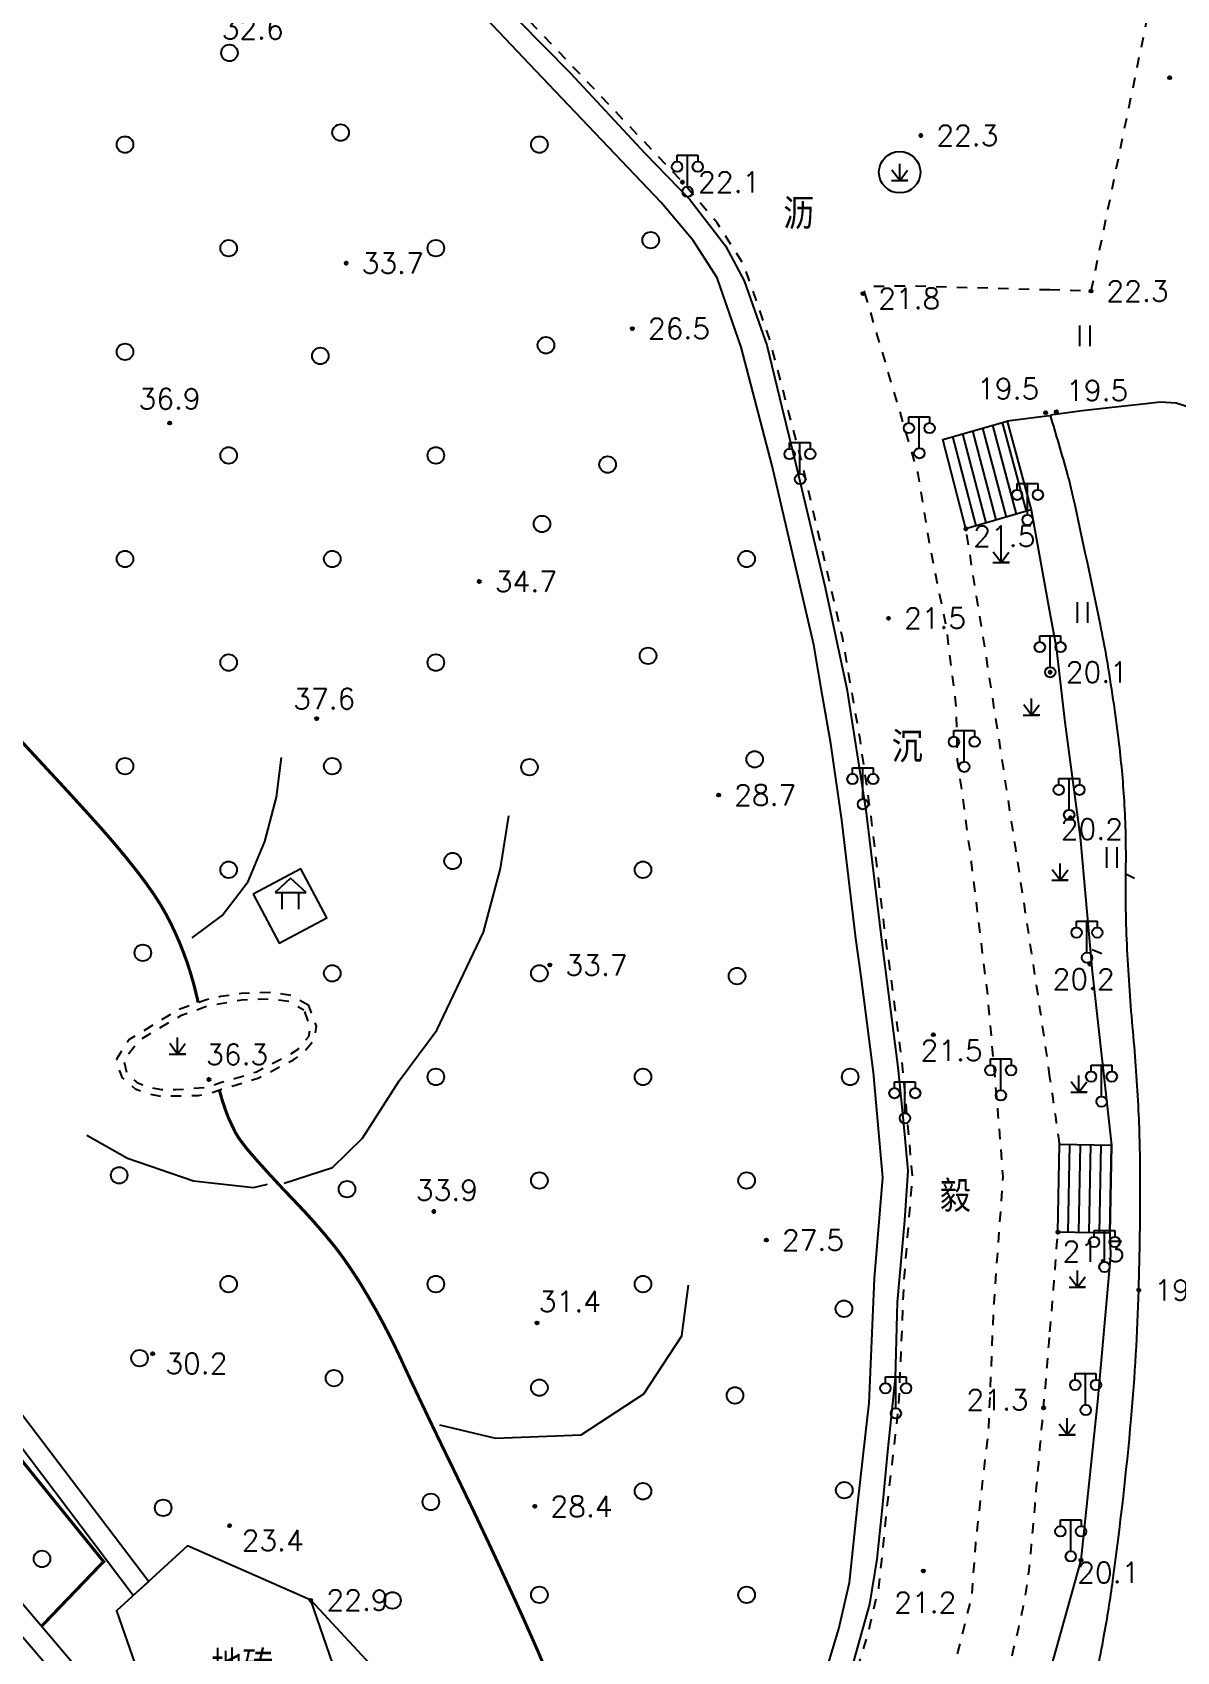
# Model space of a CAD drawing. Extents: x 115374 to 116875, y 149866 to 152432.
# Drawn here: x 115901.8 to 116012.2, y 151056.1 to 151212.5 of the extents above; entities that cross this region are included whole.
import ezdxf
from ezdxf.enums import TextEntityAlignment as Align

# ---------------------------------------------------------------- set-up
doc = ezdxf.new("R2010")
doc.units = 0
doc.header["$MEASUREMENT"] = 0
doc.header["$PDMODE"] = 32
doc.header["$PDSIZE"] = 0.3
doc.linetypes.add('X3', pattern=[5, 4, -1])
doc.linetypes.add('X6', pattern=[2, 1, -1])
doc.layers.get('0').update_dxf_attribs({"linetype": 'CONTINUOUS'})
for name, color, linetype in [('BOUND', 7, 'CONTINUOUS'), ('DLDW', 14, 'CONTINUOUS'), ('DLSS', 5, 'CONTINUOUS'), ('DMTZ', 5, 'CONTINUOUS'), ('GCD', 1, 'CONTINUOUS'), ('SXSS', 5, 'CONTINUOUS'), ('YZH', 2, 'CONTINUOUS'), ('ZBTZ', 5, 'CONTINUOUS')]:
    doc.layers.add(name, color=color, linetype=linetype)
doc.styles.add('HZ', font='rs.shx', dxfattribs={"bigfont": 'hztxt.shx'})
doc.linetypes.add('X33', pattern='A,2,[150,symbolx.shx,S=1,R=0,X=0,Y=1],1e-11', length=2)
doc.linetypes.add('X34', pattern='A,2,[150,symbolx.shx,S=1,R=0,X=0,Y=0],1e-11', length=2)
doc.linetypes.add('X35', pattern='A,2,[4,symbolt.shx,S=1,R=0,X=0,Y=0],2,[28,symbolt.shx,S=1,R=0,X=0,Y=0],1e-11', length=4)
doc.linetypes.add('X36', pattern='A,2,[4,symbolt.shx,S=1,R=180,X=0,Y=0],2,[28,symbolt.shx,S=1,R=180,X=0,Y=0],1e-11', length=4)
doc.linetypes.add('X4', pattern='A,0,-1e-09,[149,symbolx.shx,S=0.15,R=0,X=0,Y=0],-1.6', length=1.6)
doc.linetypes.add('X49', pattern='A,0,[5,symbolt.shx,S=1,R=0,X=0,Y=0],-10', length=10)

# ---------------------------------------------------------------- blocks, each defined once
blk = doc.blocks.new('GC124')
for p, q in [((0, -0.8), (-0.75, 0.2)), ((0, -0.8), (0, 0.8)), ((0, -0.8), (0.75, 0.2)), ((-0.8, -0.8), (0.75, -0.8)), ((0.8, -0.8), (0, -0.8))]:
    blk.add_line(p, q)
blk = doc.blocks.new('GC122')
blk.add_circle((0, 0), 0.8)
blk = doc.blocks.new('GC097')
for p, q in [((-1, 2.92), (-1, 3.52)), ((-1, 3.52), (1, 3.52)), ((0, 0.52), (0, 3.52)), ((1, 3.52), (1, 2.92))]:
    blk.add_line(p, q)
for centre in [(-1, 2.42), (1, 2.42), (0.01, 0)]:
    blk.add_circle(centre, 0.5)
blk = doc.blocks.new('GC100')
for p, q in [((0.01, 3), (-1.49, 1.6)), ((-1.49, 1.6), (1.51, 1.6)), ((-0.79, 0), (-0.79, 1.6)), ((1.51, 1.6), (0.01, 3)), ((0.81, 0), (0.81, 1.6))]:
    blk.add_line(p, q)
blk = doc.blocks.new('GC121')
for p, q in [((-0.5, -0.64), (-0.5, 1.36)), ((-0.5, -0.64), (-0.5, 0.86)), ((0.5, -0.64), (0.5, 1.36))]:
    blk.add_line(p, q)

msp = doc.modelspace()

# ---------------------------------------------------------------- linework, layer by layer
at = {"layer": 'BOUND', "linetype": 'Continuous', "flags": 128}
for points, elevation in [([(115998.17, 151166.36), (115991.88, 151164.53), (115989.66, 151173.16), (115995.85, 151174.93)], 19.55), ([(116005.79, 151096.53), (116000.77, 151096.63), (116000.93, 151105.13), (116005.95, 151105.04)], 21.41)]:
    msp.add_lwpolyline(points, close=True, dxfattribs=dict(at, elevation=elevation))
at = {"layer": 'DLDW', "linetype": 'Continuous', "elevation": 40.27, "flags": 128}
msp.add_lwpolyline([(115923.08, 151129.26), (115925.59, 151124.53), (115930.2, 151126.99), (115927.69, 151131.71), (115923.08, 151129.26)], dxfattribs=at)
at = {"layer": 'DLDW', "linetype": 'Continuous', "flags": 128}
msp.add_lwpolyline([(115932.89, 151048.81), (115928.65, 151061.1), (115916.74, 151066.35), (115909.89, 151060.08), (115914.15, 151047.79), (115926.1, 151042.46)], close=True, dxfattribs=at)
at = {"layer": 'DLSS', "linetype": 'X3', "const_width": 0.3, "flags": 128}
for points in [[(115917.78, 151118.79), (115917.57, 151119.66), (115917.32, 151120.66), (115917.03, 151121.65), (115916.72, 151122.62), (115916.37, 151123.58), (115916, 151124.52), (115915.59, 151125.46), (115915.16, 151126.37), (115914.69, 151127.28), (115914.15, 151128.22), (115913.49, 151129.25), (115912.7, 151130.37), (115911.79, 151131.57), (115910.76, 151132.86), (115909.6, 151134.25), (115908.33, 151135.71), (115906.92, 151137.27), (115905.51, 151138.82), (115904.19, 151140.25), (115902.96, 151141.58), (115901.83, 151142.8), (115900.8, 151143.92), (115899.86, 151144.92), (115899.01, 151145.81), (115898.26, 151146.6), (115896.83, 151148.03), (115895.37, 151149.39), (115893.86, 151150.68), (115892.32, 151151.91), (115890.79, 151153.08), (115889.33, 151154.21), (115887.94, 151155.29), (115886.62, 151156.33), (115885.32, 151157.41), (115883.99, 151158.59), (115882.62, 151159.88), (115881.22, 151161.29), (115879.84, 151162.72), (115878.55, 151164.12), (115877.34, 151165.46), (115876.21, 151166.76), (115875.19, 151168.02), (115874.31, 151169.24), (115873.55, 151170.43), (115872.93, 151171.58), (115872.36, 151172.78), (115871.78, 151174.08), (115871.19, 151175.51), (115870.88, 151176.26), (115870.57, 151177.05), (115870.26, 151177.84), (115869.94, 151178.64), (115869.62, 151179.44), (115869.29, 151180.24), (115868.96, 151181.04), (115868.63, 151181.84), (115868.29, 151182.63), (115867.94, 151183.43), (115867.59, 151184.21), (115866.88, 151185.64), (115866.14, 151186.91), (115865.38, 151188.02), (115864.19, 151189.55), (115863.34, 151190.78), (115862.45, 151192.2), (115861.98, 151192.98), (115861.5, 151193.81), (115861.04, 151194.65), (115860.6, 151195.46), (115860.2, 151196.24), (115859.5, 151197.7), (115858.93, 151199.04), (115858.48, 151200.28), (115858.07, 151201.53), (115857.69, 151202.81), (115857.32, 151204.13), (115856.94, 151205.5), (115856.66, 151206.29), (115856.29, 151207.16), (115855.85, 151208.1), (115855.34, 151209.12), (115854.74, 151210.21), (115854.07, 151211.39), (115853.32, 151212.64), (115852.54, 151213.9), (115851.78, 151215.13), (115851.05, 151216.32), (115850.34, 151217.46), (115849.66, 151218.56), (115848.99, 151219.62), (115848.35, 151220.64), (115847.73, 151221.62), (115847.14, 151222.56), (115846.57, 151223.47), (115846.03, 151224.35), (115845.52, 151225.2), (115845.04, 151226.03), (115844.58, 151226.82), (115843.75, 151228.31), (115843.32, 151229.08), (115842.81, 151229.97), (115842.2, 151230.97), (115841.51, 151232.08), (115840.73, 151233.3), (115839.86, 151234.64), (115838.9, 151236.08), (115837.86, 151237.64), (115836.79, 151239.22), (115835.76, 151240.71), (115834.77, 151242.11), (115833.83, 151243.43), (115832.92, 151244.67), (115832.05, 151245.82), (115831.22, 151246.88), (115830.44, 151247.86), (115829.66, 151248.8), (115828.87, 151249.74), (115828.06, 151250.68), (115827.24, 151251.63), (115826.39, 151252.57), (115825.53, 151253.52), (115824.66, 151254.47), (115823.77, 151255.42), (115822.89, 151256.36), (115822.05, 151257.26), (115821.26, 151258.13), (115820.52, 151258.96), (115819.82, 151259.76), (115818.55, 151261.24), (115817.4, 151262.68), (115816.74, 151263.55), (115816.01, 151264.56), (115815.2, 151265.7), (115814.32, 151266.98), (115813.36, 151268.39), (115812.32, 151269.93), (115811.21, 151271.61), (115810.11, 151273.3), (115809.11, 151274.9), (115808.21, 151276.4), (115807.41, 151277.8), (115806.7, 151279.11), (115806.1, 151280.32), (115805.6, 151281.43), (115805.19, 151282.44), (115804.86, 151283.43), (115804.56, 151284.45), (115804.3, 151285.52), (115804.08, 151286.62), (115803.9, 151287.77), (115803.76, 151288.95), (115803.66, 151290.18), (115803.59, 151291.44), (115803.5, 151292.74), (115803.33, 151294.06), (115803.06, 151295.4), (115802.71, 151296.77), (115802.26, 151298.15), (115801.73, 151299.56), (115801.11, 151301), (115800.4, 151302.46), (115799.61, 151303.96), (115798.77, 151305.54), (115797.85, 151307.2), (115796.88, 151308.94), (115795.84, 151310.75), (115794.73, 151312.64), (115793.56, 151314.61), (115792.33, 151316.65), (115791.13, 151318.68), (115790.06, 151320.62), (115789.12, 151322.46), (115788.3, 151324.2), (115787.61, 151325.86), (115787.04, 151327.41), (115786.61, 151328.87), (115786.3, 151330.24), (115786.05, 151331.53), (115785.8, 151332.79), (115785.54, 151334), (115785.28, 151335.18), (115785, 151336.32), (115784.73, 151337.41), (115784.45, 151338.47), (115784.16, 151339.48), (115783.83, 151340.47), (115783.44, 151341.44), (115782.97, 151342.4), (115782.43, 151343.35), (115781.82, 151344.29), (115781.14, 151345.21), (115780.39, 151346.12), (115779.56, 151347.01), (115778.72, 151347.87), (115777.17, 151349.36), (115775.78, 151350.57), (115774.54, 151351.49), (115772.92, 151352.57), (115771.87, 151353.51), (115770.83, 151354.65), (115769.8, 151356), (115769.23, 151356.81), (115768.54, 151357.78), (115767.74, 151358.93), (115766.81, 151360.24), (115765.77, 151361.72), (115764.6, 151363.37), (115763.32, 151365.19), (115761.92, 151367.18)], [(115892.38, 151113.13), (115893.85, 151100.01), (115894.73, 151091.63), (115896.05, 151082.37), (115896.87, 151079.42), (115901.56, 151073.58), (115908.64, 151064.83), (115902.65, 151058.59)], [(115963.28, 151025.8), (115962.89, 151026.6), (115962.43, 151027.57), (115961.74, 151029.01), (115961.25, 151030.07), (115960.78, 151031.13), (115960.44, 151031.89), (115960.04, 151032.82), (115959.57, 151033.9), (115959.04, 151035.14), (115958.44, 151036.54), (115957.81, 151038.01), (115957.21, 151039.45), (115956.63, 151040.87), (115956.06, 151042.27), (115955.52, 151043.64), (115955, 151044.99), (115954.49, 151046.31), (115954.01, 151047.61), (115953.52, 151048.93), (115953, 151050.28), (115952.44, 151051.69), (115951.85, 151053.13), (115951.22, 151054.63), (115950.57, 151056.17), (115949.87, 151057.75), (115949.15, 151059.38), (115948.39, 151061.05), (115947.61, 151062.75), (115946.81, 151064.49), (115945.99, 151066.25), (115945.14, 151068.05), (115944.27, 151069.89), (115943.37, 151071.75), (115942.46, 151073.65), (115941.56, 151075.49), (115940.75, 151077.17), (115940.01, 151078.71), (115939.35, 151080.1), (115938.76, 151081.34), (115938.25, 151082.42), (115937.81, 151083.36), (115937.12, 151084.86), (115936.44, 151086.27), (115935.71, 151087.68), (115934.95, 151089.08), (115934.15, 151090.47), (115933.36, 151091.78), (115932.58, 151092.98), (115931.81, 151094.1), (115931.03, 151095.15), (115930.06, 151096.33), (115928.89, 151097.68), (115928.23, 151098.41), (115927.51, 151099.18), (115926.74, 151099.99), (115925.97, 151100.79), (115924.6, 151102.27), (115923.43, 151103.57), (115922.47, 151104.68), (115921.71, 151105.68), (115921.36, 151106.26), (115920.7, 151107.64), (115920.4, 151108.45), (115920.1, 151109.34), (115919.81, 151110.37)]]:
    msp.add_lwpolyline(points, dxfattribs=at)
at = {"layer": 'DLSS', "linetype": 'X6', "flags": 128}
for points in [[(115957.69, 151010.54), (115960.45, 151015.49), (115965.03, 151023.12), (115968.66, 151029.43), (115971.85, 151034.93), (115976.51, 151043.5), (115979.28, 151049.11), (115981.3, 151054.05), (115982.37, 151057.59), (115983.49, 151062.32), (115984.29, 151070.15), (115985.41, 151079.89), (115985.92, 151091.99), (115986.73, 151101.93), (115985.81, 151112.37), (115984.6, 151121.71), (115984.1, 151125.34), (115982.73, 151136.79), (115981.67, 151144.26), (115980.86, 151148.85), (115980, 151153.9), (115975.96, 151171.31), (115972.92, 151182.91), (115970.45, 151190.02), (115967.87, 151194.06), (115964.59, 151197.95), (115952.44, 151210.72), (115945.32, 151218.24), (115939.97, 151223.99), (115921.56, 151243.47), (115915.75, 151249.52), (115896.47, 151270.22), (115889.76, 151277.39), (115887.03, 151280.16), (115874.78, 151293.48)], [(115989.43, 151050.16), (115990.79, 151054.84), (115992.47, 151061.46), (115992.83, 151066.56), (115994.07, 151077.43), (115994.6, 151089.79), (115995.48, 151101.98), (115995.01, 151107.98), (115994.71, 151111.42), (115994, 151119.44), (115992.43, 151132.31), (115991.72, 151137.71), (115991.07, 151142.2), (115990.97, 151147.24), (115990.02, 151154.93), (115988.4, 151162.89), (115987.28, 151169.84), (115982.14, 151187.29)]]:
    msp.add_lwpolyline(points, dxfattribs=at)
for points, elevation in [([(116000, 151216.16), (116009.83, 151216.06), (116003.95, 151187.48), (116000, 151187.59)], 22.66), ([(116000, 151111.6), (115999.09, 151117.86), (115998.16, 151124.08), (115996.69, 151133.68), (115995.11, 151144.07), (115994.04, 151150.98), (115991.88, 151164.53)], 21.41), ([(115928.45, 151118.5), (115926.75, 151119.49), (115924.83, 151119.76), (115921.93, 151119.66), (115919.93, 151119.37), (115918.56, 151119.06), (115915.89, 151118.12), (115911.1, 151115.22), (115909.89, 151113.32), (115910.12, 151112.34), (115910.42, 151111.54), (115911.7, 151110.47), (115912.81, 151110.03), (115914.17, 151109.76), (115917.78, 151109.83), (115918.84, 151110), (115920.01, 151110.44), (115921.46, 151110.84), (115923.62, 151111.54), (115926.97, 151113.27), (115927.78, 151113.81), (115929, 151115.24), (115929.2, 151116.51), (115928.45, 151118.5)], 36.15), ([(115928.02, 151117.94), (115928.58, 151116.45), (115928.43, 151115.5), (115927.38, 151114.26), (115926.66, 151113.79), (115923.39, 151112.09), (115921.28, 151111.42), (115919.82, 151111.01), (115918.68, 151110.58), (115915.6, 151110.36), (115914.23, 151110.36), (115912.98, 151110.61), (115912.01, 151110.99), (115910.92, 151111.9), (115910.59, 151113.25), (115912.05, 151115.14), (115916.15, 151117.58), (115918.72, 151118.49), (115921.99, 151119.06), (115924.79, 151119.16), (115926.56, 151118.91), (115927.96, 151118.09)], 36.15)]:
    msp.add_lwpolyline(points, dxfattribs=dict(at, elevation=elevation))
for points, elevation in [([(116000, 151187.59), (115986.37, 151187.96), (115983.1, 151187.92, 0.268043), (115981.95, 151187.24)], 22.66), ([(116000.93, 151105.13, 0.00039), (116000, 151111.6, 0.00157)], 21.41), ([(116000, 151087.02, 0.000749), (116000.77, 151096.63)], 19.52), ([(115994.21, 151048.02, 0.018603), (115997.15, 151059.18, 0.033019), (115998.15, 151065.61, 0.000155), (115998.75, 151072.49, 0.000149), (115999.38, 151079.67, 0.001357), (115999.92, 151086.07, 0.000074), (116000, 151087.02)], 19.52)]:
    msp.add_lwpolyline(points, format="xyb", dxfattribs=dict(at, elevation=elevation))
at = {"layer": 'DMTZ', "linetype": 'Continuous'}
for p, q in [((116007.27, 151131.25), (116008.16, 151130.79)), ((116004.08, 151123.92), (116005, 151123.52))]:
    msp.add_line(p, q, dxfattribs=at)
at = {"layer": 'DMTZ', "linetype": 'X36', "flags": 128}
msp.add_lwpolyline([(115982.43, 151079.03), (115982.56, 151080.11), (115983.07, 151092.16), (115983.86, 151101.92), (115982.97, 151112.06), (115981.77, 151121.32), (115981.26, 151124.97), (115979.9, 151136.42), (115978.85, 151143.81), (115978.05, 151148.36), (115977.2, 151153.33), (115973.18, 151170.62), (115970.19, 151182.08), (115967.86, 151188.77), (115965.56, 151192.36), (115962.46, 151196.04), (115950.37, 151208.75), (115943.24, 151216.28), (115937.89, 151222.04), (115919.49, 151241.5), (115913.67, 151247.56), (115894.39, 151268.27), (115887.69, 151275.41), (115884.96, 151278.19), (115872.68, 151291.55), (115860.99, 151303.11), (115853.04, 151312.4), (115847.48, 151319.24), (115842.53, 151326.08), (115834.67, 151337.77), (115827.77, 151349.59), (115824.21, 151357.38), (115811.92, 151388.76)], dxfattribs=at)
at = {"layer": 'DMTZ', "linetype": 'X33', "flags": 128}
msp.add_lwpolyline([(115999.96, 151175.43), (115995.85, 151174.93)], dxfattribs=at)
at = {"layer": 'DMTZ', "linetype": 'X36', "elevation": 19.49, "flags": 128}
msp.add_lwpolyline([(116000, 151040.23, 0.002742), (116002.97, 151047.93, 0.03714), (116003.88, 151050.99, 0.008533), (116005.21, 151057.64, 0.010636), (116006.07, 151063.02, 0.012124), (116007.84, 151078.62, 0.015308), (116008.57, 151091.04, 0.007204), (116008.72, 151101.72, 0.011531), (116008.56, 151108.39, 0.011422), (116008.02, 151115.99, -0.010951), (116007.46, 151123.92, -0.015928), (116007.33, 151131.66, 0.018697), (116007.18, 151138.26, 0.01567), (116006.64, 151144.11, 0.011569), (116005.49, 151151.98, 0.008875), (116004.87, 151155.26, 0.002345), (116002.25, 151167.59, 0.014779), (116001.69, 151169.84, 0.005815), (116000.04, 151175.49)], format="xyb", dxfattribs=at)
at = {"layer": 'DMTZ', "linetype": 'X35', "elevation": 19.55, "flags": 128}
for points in [[(115998.17, 151166.36), (116000, 151156.38)], [(116000, 151156.38), (116000.6, 151153.1), (116001.44, 151145.87), (116002.91, 151134.75), (116004.07, 151121.78), (116005.95, 151105.04)], [(116005.79, 151096.53), (116005.85, 151094.37), (116004.58, 151080.27), (116002.99, 151064.98), (116000, 151054.25)]]:
    msp.add_lwpolyline(points, dxfattribs=at)
at = {"layer": 'DMTZ', "linetype": 'X34', "flags": 128}
for points in [[(115917.2, 151125.03), (115920.1, 151127.2), (115922.59, 151130.49), (115924.2, 151134.35), (115925.33, 151138.61), (115925.81, 151142.47)], [(115926.08, 151101.35), (115930.74, 151102.88), (115933.64, 151105.69), (115937.18, 151111.23), (115940.8, 151116.14), (115945.31, 151125.59), (115946.96, 151131.73), (115947.75, 151136.82)], [(115907.01, 151106.01), (115910.96, 151103.76), (115917.31, 151101.59), (115923.1, 151100.95), (115924.47, 151101.27)], [(115941.08, 151078.02), (115946.48, 151076.75), (115954.75, 151077.07), (115960.79, 151081.04), (115964.45, 151086.61), (115965.09, 151091.53)]]:
    msp.add_lwpolyline(points, dxfattribs=at)
at = {"layer": 'GCD', "linetype": 'Continuous'}
for p in [(116011.56, 151208.08, 23.3), (115987.53, 151202.5, 22.29), (115964.53, 151198, 22.1), (115932.05, 151190.18, 33.69), (115981.95, 151187.24, 21.76), (116003.95, 151187.48, 22.3), (115959.68, 151183.86, 26.5), (115999.59, 151175.74, 19.52), (116000.62, 151175.83, 19.52), (115915.01, 151174.74, 36.9), (115991.88, 151164.53, 21.5), (115944.91, 151159.44, 34.68), (115984.41, 151155.9, 21.52), (116000.02, 151150.69, 20.13), (115929.2, 151146.21, 37.61), (115968.01, 151138.83, 28.72), (116001.98, 151136.63, 20.16), (115951.72, 151122.42, 33.73), (116003.86, 151122.49, 20.18), (115988.73, 151115.69, 21.46), (115918.81, 151111.37, 36.27), (115940.52, 151098.63, 33.89), (115972.62, 151095.87, 27.51), (116000.77, 151096.63, 21.32), (116008.57, 151091.04, 19.49), (115950.47, 151087.87, 31.38), (115913.37, 151084.9, 30.24), (115999.38, 151079.67, 21.33), (115950.27, 151070.16, 28.4), (115920.8, 151068.29, 23.37), (116002.99, 151064.98, 20.14), (115987.77, 151063.93, 21.16), (115928.65, 151061.1, 22.9)]:
    msp.add_point(p, dxfattribs=at)
at = {"layer": 'SXSS', "linetype": 'Continuous', "elevation": 19.52, "flags": 128}
msp.add_lwpolyline([(116031.6, 151000), (116030.5, 151002.89), (116030.54, 151011.37), (116029.43, 151021.34), (116028.63, 151027.29), (116028.74, 151032.53), (116029.76, 151038.44), (116032.13, 151049.89), (116033.19, 151059.21), (116032.51, 151071.2), (116029.67, 151098.27), (116026.54, 151126.07), (116024.99, 151137.98), (116024.15, 151145.72), (116021.77, 151157.43), (116017.7, 151172.01), (116016.47, 151174.59), (116014.98, 151175.76), (116012.17, 151176.65), (116010.64, 151176.75), (116008.95, 151176.58), (116005.12, 151176.16), (116003.12, 151175.91), (116000.04, 151175.49)], dxfattribs=at)
at = {"layer": 'SXSS', "linetype": 'Continuous', "elevation": 32.55, "flags": 128}
msp.add_lwpolyline([(115911.51, 151061.56), (115897.68, 151079.79), (115895.65, 151088.57), (115893.74, 151108.78), (115895.73, 151108.97), (115897.63, 151088.89), (115899.53, 151080.66), (115913, 151062.92)], close=True, dxfattribs=at)
at = {"layer": 'YZH', "linetype": 'Continuous'}
for p, q in [((115993.84, 151165.1, 21.5), (115991.58, 151173.71, 21.63)), ((115994.81, 151165.39, 21.5), (115992.55, 151173.98, 21.63)), ((115995.79, 151165.67, 21.5), (115993.51, 151174.26, 21.63)), ((115996.76, 151165.95, 21.5), (115994.47, 151174.53, 21.63)), ((115997.74, 151166.24, 21.5), (115995.43, 151174.81, 21.63)), ((115992.86, 151164.82, 21.5), (115990.62, 151173.44, 21.63)), ((116001.77, 151096.61, 21.32), (116001.93, 151105.11, 21.41)), ((116002.77, 151096.59, 21.32), (116002.93, 151105.09, 21.41)), ((116003.77, 151096.57, 21.32), (116003.93, 151105.08, 21.41)), ((116004.77, 151096.55, 21.32), (116004.93, 151105.06, 21.41)), ((116005.77, 151096.53, 21.32), (116005.93, 151105.04, 21.41))]:
    msp.add_line(p, q, dxfattribs=at)
at = {"layer": 'YZH', "linetype": 'Continuous', "flags": 128}
for points, elevation in [([(115998.17, 151166.36), (115991.88, 151164.53), (115989.66, 151173.16), (115995.85, 151174.93)], 19.55), ([(116005.79, 151096.53), (116000.77, 151096.63), (116000.93, 151105.13), (116005.95, 151105.04)], 21.41)]:
    msp.add_lwpolyline(points, dxfattribs=dict(at, elevation=elevation))
at = {"layer": 'ZBTZ', "linetype": 'X49', "flags": 128}
for points in [[(115807.02, 151500.05), (115806.7, 151476.27), (115806.69, 151466.98), (115806.81, 151460.76), (115806.93, 151456.29), (115807.29, 151449.13), (115807.83, 151441.22), (115808.5, 151433.11), (115809.16, 151425.49), (115810.25, 151415.83), (115811.58, 151404.07), (115812.67, 151397.25), (115814.3, 151390), (115816.12, 151384.41), (115817.99, 151379.15), (115821.8, 151370.07), (115826.15, 151359.26), (115829, 151352.53), (115832.69, 151346.19), (115836.79, 151339.37), (115840.32, 151333.71), (115845.09, 151326.95), (115849.69, 151320.79), (115855.01, 151314), (115860.09, 151308.03), (115864.62, 151303.08), (115871.59, 151295.85), (115879.15, 151287.94), (115884.28, 151282.45), (115892.88, 151273.1), (115902.97, 151262.42), (115910.22, 151254.51), (115915.21, 151249.33), (115924.99, 151239.01), (115946.16, 151216.21), (115953.68, 151208.56), (115960.93, 151200.77), (115965.22, 151196.31), (115968.67, 151191.86), (115970.48, 151188.48), (115972.66, 151182.26), (115974.13, 151176.14), (115975.55, 151170.34), (115978.29, 151158.85), (115980.4, 151149.07), (115982.22, 151137.37), (115983.79, 151124.33), (115985.3, 151112.56), (115985.84, 151107.43), (115986.27, 151102.54), (115985.97, 151097.77), (115985.24, 151089.88), (115985.06, 151082.57), (115984.33, 151075.45), (115983.79, 151070.01), (115983.3, 151065.07), (115982.58, 151060.73), (115980.76, 151054.27), (115978.1, 151047.51), (115973.07, 151038.16), (115966.06, 151025.97), (115959.89, 151015.54), (115957.17, 151010.83), (115955.42, 151009.75)], [(115852.81, 151108.62), (115871.74, 151090.55), (115879.57, 151082.52), (115900.86, 151057.49), (115925.11, 151029.17), (115937, 151012.84), (115941.89, 151009.93), (115949.24, 151007.95), (115955.42, 151009.75)]]:
    msp.add_lwpolyline(points, dxfattribs=at)
at = {"layer": 'ZBTZ', "linetype": 'Continuous', "flags": 128}
msp.add_lwpolyline([(115862.27, 151103.7), (115879.54, 151085.81), (115929.32, 151027.15), (115937.09, 151016), (115941.72, 151012.28), (115949.62, 151009.96), (115955.37, 151012.26), (115957.98, 151016.92), (115962.56, 151024.57), (115966.19, 151030.86), (115969.35, 151036.33), (115973.97, 151044.82), (115976.68, 151050.28), (115978.61, 151055.01), (115979.61, 151058.33), (115980.66, 151062.8), (115981.45, 151070.46), (115982.43, 151079.03)], dxfattribs=at)
at = {"layer": 'ZBTZ', "linetype": 'X4', "elevation": 22.9, "flags": 128}
msp.add_lwpolyline([(115928.65, 151061.1), (115947.88, 151040.35), (115956.61, 151035.38)], dxfattribs=at)
at = {"layer": 'ZBTZ', "linetype": 'Continuous'}
msp.add_circle((115985.49, 151198.95, 22.57), 2, dxfattribs=at)

# ---------------------------------------------------------------- block references
at = {"layer": 'DLDW', "linetype": 'Continuous'}
for name, p in [('GC097', (115965, 151197.07, 22.41)), ('GC097', (115987.38, 151171.83, 21.64)), ('GC097', (115975.86, 151169.33, 21.76)), ('GC097', (115997.83, 151165.39)), ('GC097', (116000.02, 151150.69, 20.13)), ('GC097', (115991.72, 151141.55, 21.45)), ('GC097', (115981.93, 151137.95, 21.45)), ('GC097', (116001.84, 151136.91, 20.16)), ('GC100', (115926.68, 151127.82)), ('GC097', (116003.57, 151123.13, 20.18)), ('GC097', (115995.25, 151109.84, 21.43)), ('GC097', (116004.97, 151109.23, 19.55)), ('GC097', (115985.99, 151107.63, 21.37)), ('GC097', (116005.25, 151093.27, 19.55)), ('GC097', (115985.11, 151079.14, 21.35)), ('GC097', (116003.44, 151079.46)), ('GC097', (116002, 151065.33))]:
    msp.add_blockref(name, p, dxfattribs=at)
at = {"layer": 'ZBTZ', "linetype": 'Continuous'}
for name, p in [('GC122', (115920.79, 151210.47)), ('GC122', (115931.52, 151202.78)), ('GC122', (115910.71, 151201.62)), ('GC122', (115950.71, 151201.62)), ('GC124', (115985.49, 151198.95, 22.57)), ('GC122', (115961.46, 151192.4)), ('GC122', (115920.71, 151191.62)), ('GC122', (115940.71, 151191.62)), ('GC121', (116003.38, 151182.81)), ('GC122', (115910.71, 151181.62)), ('GC122', (115929.56, 151181.22)), ('GC122', (115951.34, 151182.25)), ('GC122', (115920.71, 151171.62)), ('GC122', (115940.71, 151171.62)), ('GC122', (115957.29, 151170.73)), ('GC122', (115950.96, 151165)), ('GC124', (115995.28, 151162.09)), ('GC122', (115910.71, 151161.62)), ('GC122', (115930.71, 151161.62)), ('GC122', (115970.71, 151161.62)), ('GC121', (116003.14, 151156.1)), ('GC122', (115920.71, 151151.62)), ('GC122', (115940.71, 151151.62)), ('GC122', (115961.2, 151152.27)), ('GC124', (115998.22, 151147.34)), ('GC122', (115971.49, 151142.28)), ('GC122', (115910.71, 151141.62)), ('GC122', (115930.71, 151141.62)), ('GC122', (115949.75, 151141.52)), ('GC122', (115942.33, 151132.46)), ('GC121', (116005.99, 151132.44)), ('GC122', (115920.71, 151131.62)), ('GC122', (115960.71, 151131.62)), ('GC124', (116000.97, 151131.41)), ('GC122', (115912.43, 151123.6)), ('GC122', (115930.71, 151121.62)), ('GC122', (115950.71, 151121.62)), ('GC122', (115969.79, 151121.35)), ('GC124', (115915.77, 151114.63)), ('GC122', (115940.71, 151111.62)), ('GC122', (115960.71, 151111.62)), ('GC122', (115980.71, 151111.62)), ('GC124', (116002.8, 151110.96)), ('GC122', (115910.14, 151102.12)), ('GC122', (115950.71, 151101.62)), ('GC122', (115970.71, 151101.62)), ('GC122', (115932.14, 151100.78)), ('GC122', (115920.71, 151091.62)), ('GC122', (115940.71, 151091.62)), ('GC122', (115960.71, 151091.62)), ('GC124', (116002.64, 151092.13)), ('GC122', (115980.11, 151089.24)), ('GC122', (115912.11, 151084.47)), ('GC122', (115930.88, 151082.54)), ('GC122', (115950.71, 151081.62)), ('GC122', (115969.59, 151080.87)), ('GC124', (116001.65, 151077.88)), ('GC122', (115960.71, 151071.62)), ('GC122', (115980.14, 151071.72)), ('GC122', (115914.39, 151070.02)), ('GC122', (115940.23, 151070.59)), ('GC122', (115902.69, 151065.09)), ('GC122', (115936.53, 151061.08)), ('GC122', (115950.71, 151061.62)), ('GC122', (115970.71, 151061.62))]:
    msp.add_blockref(name, p, dxfattribs=at)

# ---------------------------------------------------------------- texts
at = {"layer": 'DLDW', "linetype": 'Continuous', "style": 'HZ'}
msp.add_text('地砖', height=3, dxfattribs=at).set_placement((115922.03, 151054.9), align=Align.MIDDLE)
at = {"layer": 'DLSS', "linetype": 'Continuous', "style": 'HZ'}
for s, p in [('沥', (115975.75, 151195.05)), ('沉', (115986.22, 151143.6)), ('毅', (115990.87, 151100.26))]:
    msp.add_text(s, height=3, dxfattribs=at).set_placement(p, align=Align.MIDDLE)
at = {"layer": 'GCD', "linetype": 'Continuous', "style": 'HZ'}
for s, p in [('32.6', (115920.04, 151211.81, 32.56)), ('22.3', (115989.03, 151201.5, 22.29)), ('22.1', (115966.03, 151197, 22.1)), ('33.7', (115933.55, 151189.18, 33.69)), ('21.8', (115983.41, 151185.76, 21.76)), ('22.3', (116005.45, 151186.48, 22.3)), ('26.5', (115961.18, 151182.86, 26.5)), ('19.5', (115992.97, 151177.06, 19.52)), ('19.5', (116001.56, 151176.89, 19.52)), ('36.9', (115912.01, 151176.08, 36.9)), ('21.5', (115992.59, 151162.81, 21.5)), ('34.7', (115946.41, 151158.44, 34.68)), ('21.5', (115985.91, 151154.9, 21.52)), ('20.1', (116001.52, 151149.69, 20.13)), ('37.6', (115926.94, 151147.13, 37.61)), ('28.7', (115969.51, 151137.83, 28.72)), ('20.2', (116001.04, 151134.53, 20.16)), ('33.7', (115953.22, 151121.42, 33.73)), ('20.2', (116000.25, 151120.06, 20.18)), ('36.3', (115918.53, 151112.78, 36.27)), ('21.5', (115987.5, 151113.17, 21.46)), ('33.9', (115938.78, 151099.68, 33.89)), ('27.5', (115974.12, 151094.87, 27.51)), ('21.3', (116001.21, 151093.76, 21.32)), ('31.4', (115950.65, 151088.95, 31.38)), ('19.5', (116010.07, 151090.04, 19.49)), ('30.2', (115914.6, 151082.95, 30.24)), ('21.3', (115991.93, 151079.44, 21.33)), ('28.4', (115951.77, 151069.16, 28.4)), ('23.4', (115921.97, 151065.86, 23.37)), ('20.1', (116002.63, 151062.77, 20.14)), ('22.9', (115930.15, 151060.1, 22.9)), ('21.2', (115984.96, 151059.87, 21.16))]:
    msp.add_text(s, height=2, dxfattribs=at).set_placement(p)

doc.saveas('drawing.dxf')
